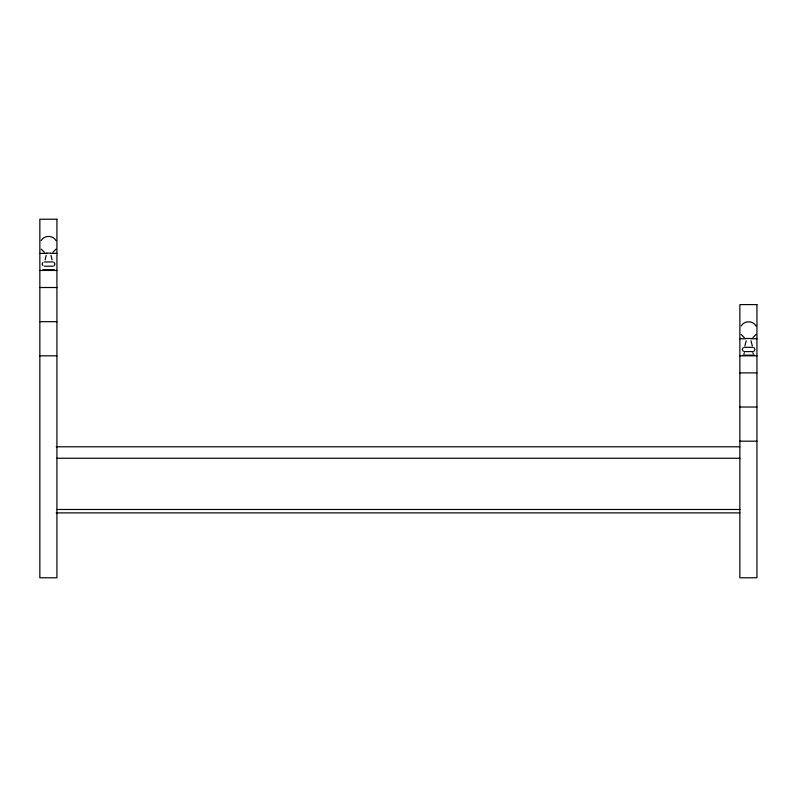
<?xml version="1.0" encoding="UTF-8"?>
<svg xmlns="http://www.w3.org/2000/svg" width="797" height="797" viewBox="0 0 797 797"><rect width="100%" height="100%" fill="white"/><g stroke="black" fill="none" stroke-linecap="round" stroke-linejoin="round"><path stroke-width="1.2" d="M46.176 255.389L45.14 259.822M746.191 340.757L744.906 345.908M744.328 352.752L743.96 353.848M41.205 240.604C44.194 235.045 53.001 235.045 55.989 240.604M42.819 262.572L42.191 264.086L42.819 265.59M55.989 249.142L52.871 252.27M741.22 325.973C744.209 320.414 753.016 320.414 756.004 325.973M756.004 334.511L752.886 337.639M53.937 265.929L55.003 264.086L53.937 262.233M743.282 347.602L742.206 349.455L743.282 351.298M753.952 351.298L755.018 349.455L753.952 347.602M46.385 253.127L50.809 253.127M39.85 253.376L47.162 253.376M50.829 253.376L56.926 253.376M44.333 261.954L52.871 261.954M44.333 266.218L52.871 266.218M42.819 269.794L54.375 269.794M39.85 270.452L56.926 270.452M39.85 287.518L56.926 287.518M39.85 321.669L56.926 321.669M746.4 338.486L750.824 338.486M739.865 338.745L745.962 338.745M750.844 338.745L756.941 338.745M744.348 347.323L752.886 347.323M744.348 351.587L752.886 351.587M742.834 355.163L754.39 355.163M39.85 355.821L56.926 355.821M739.865 355.821L756.941 355.821M739.865 372.886L756.941 372.886M739.865 407.038L756.941 407.038M739.865 441.179L756.941 441.179M56.179 446.788L739.865 446.788M56.926 458.255L739.865 458.255M56.926 509.482L739.865 509.482M56.179 512.889L739.865 512.889M744.348 337.639L741.22 334.511M44.333 252.27L41.205 249.142M753.265 353.848L752.896 352.752M752.318 345.908L751.033 340.757M52.054 259.822L51.018 255.389M56.926 219.225L39.85 219.225L39.85 577.775L56.926 577.775L56.926 219.225M756.941 304.593L739.865 304.593L739.865 577.775L756.941 577.775L756.941 304.593"/></g></svg>
